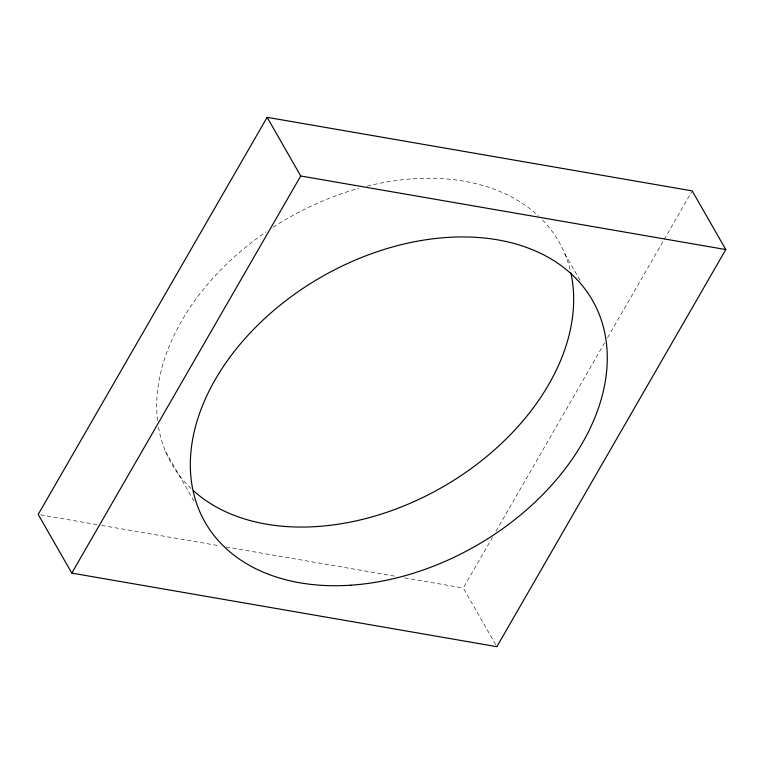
<?xml version="1.0" encoding="UTF-8"?>
<svg xmlns="http://www.w3.org/2000/svg" width="764" height="764" viewBox="0 0 764 764"><rect width="100%" height="100%" fill="white"/><g stroke="black" fill="none" stroke-linecap="round" stroke-linejoin="round"><path stroke-width="0.57" stroke-dasharray="3.82 2.86" d="M495.693 644.625L463.271 588.013L492.484 537.34M496.056 531.133L604.563 342.912M607.542 337.745L663.582 240.536M664.174 239.495L691.601 191.926M40.549 514.841L96.913 524.601M101.612 525.412L220.204 545.935M226.077 546.957L396.335 576.428M404.557 577.851L463.271 588.013M564.892 253.877L580.22 280.636M165.511 451.457L194.982 502.922M542.583 220.042A223.231 155.073 -29.8 0 1 570.612 271.726M191.048 488.502A223.231 155.073 -29.8 0 1 158.387 426.551M157.546 420.572A223.231 155.073 -29.8 0 1 266.225 231.855M273.168 227.223A223.231 155.073 -29.8 0 1 359.032 188.269M367.112 186.139A223.231 155.073 -29.8 0 1 538.515 216.04"/><path stroke-width="1.15" d="M267.133 117.322L38.2 514.43L71.806 573.105L496.867 646.678L725.8 249.57L692.194 190.895L267.133 117.322L300.729 175.987L725.8 249.57M71.806 573.105L300.729 175.987M570.87 272.891A223.231 155.073 -29.8 0 1 443.301 486.63A223.231 155.073 -29.8 0 1 193.578 490.851M350.819 585.195A223.231 155.073 -29.8 0 0 598.489 312.543A223.231 155.073 -29.8 0 0 247.087 336.265A223.231 155.073 -29.8 0 0 350.819 585.195"/></g></svg>
